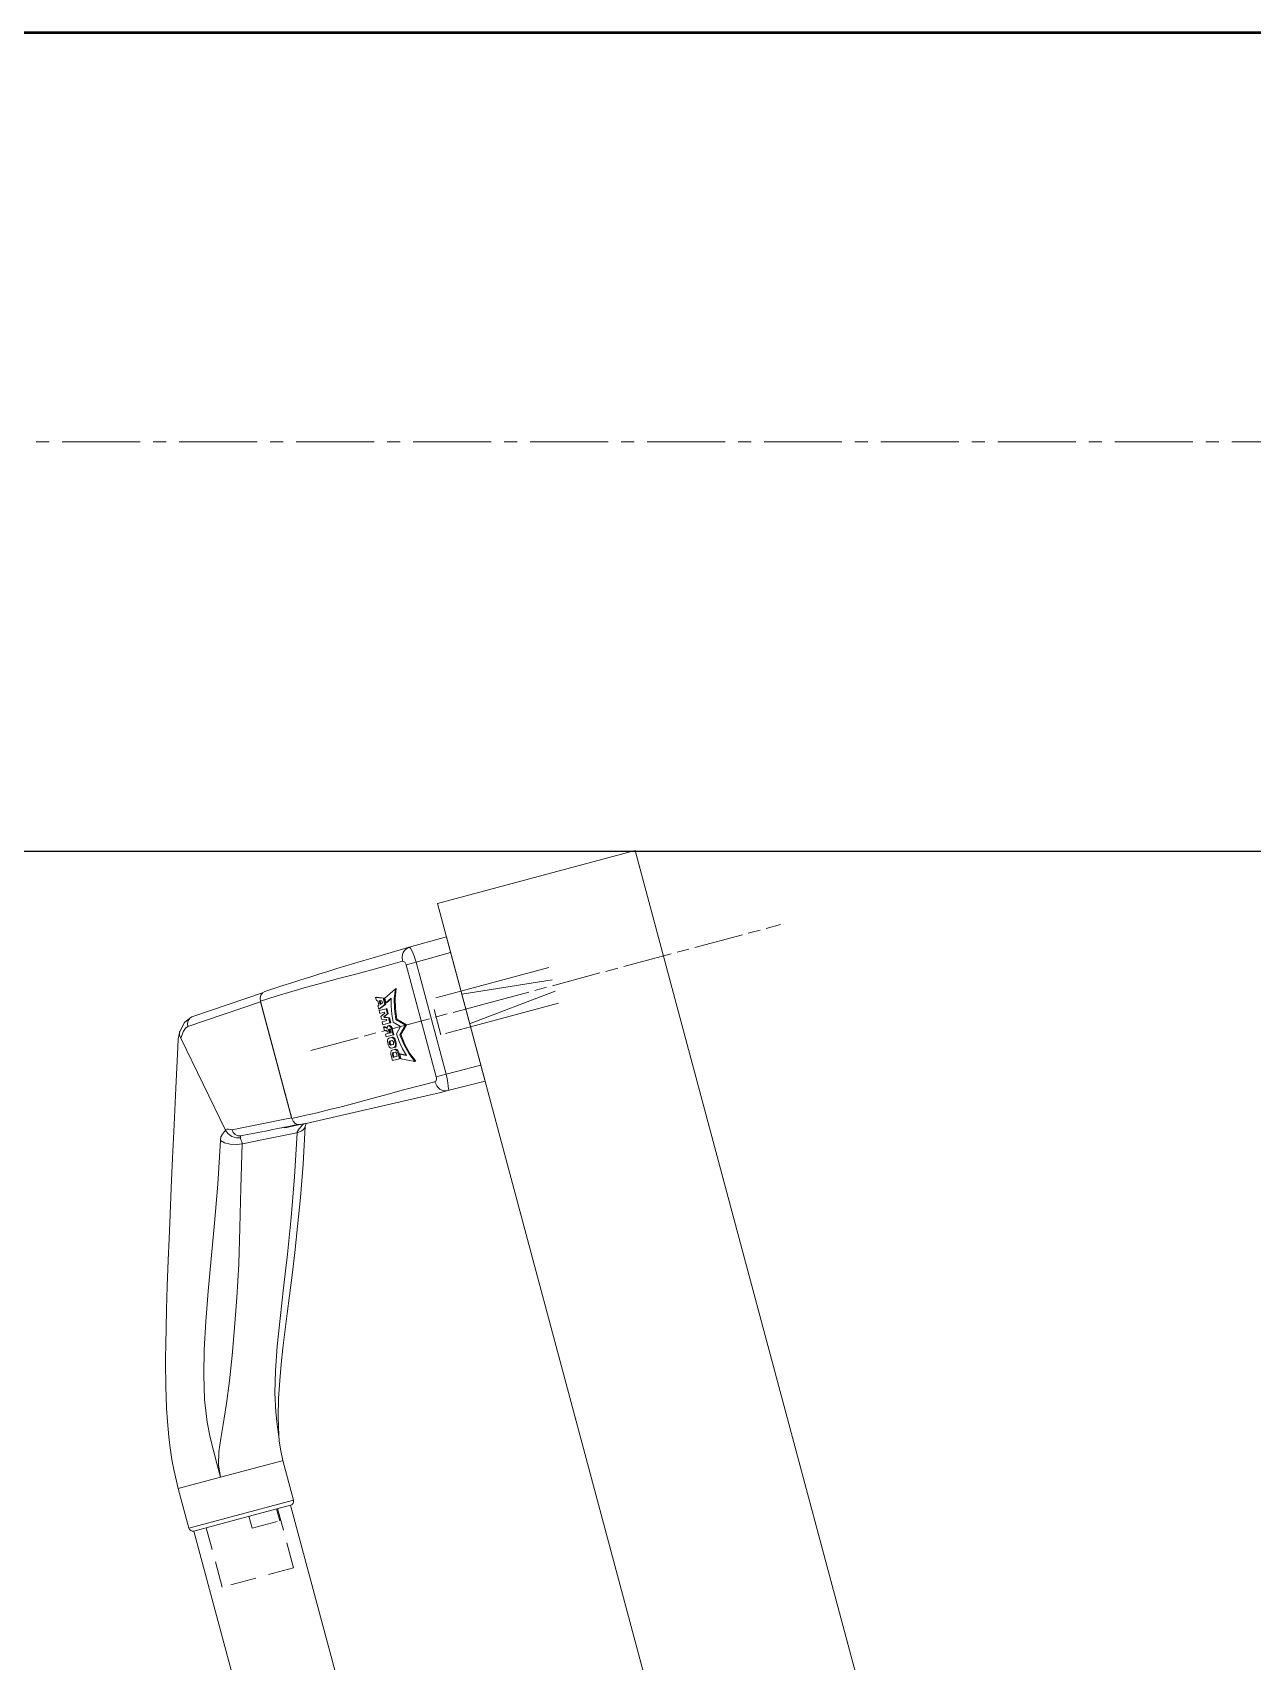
# Model space of a CAD drawing. Header units: millimetres. Extents: x -7155 to 483283, y -227682 to 148426.
# Drawn here: x 43002.8 to 43300.7, y 100202.1 to 100600 of the extents above; entities that cross this region are included whole.
import ezdxf

# ---------------------------------------------------------------- set-up
doc = ezdxf.new("R2010")
doc.units = ezdxf.units.MM
for name, pattern in [('CENTER2', [28.575, 19.05, -3.175, 3.175, -3.175]), ('CENTERLINE', [30, 12, -1.5, 3, -1.5, 12]), ('HIDDEN', [9.525, 6.35, -3.175])]:
    doc.linetypes.add(name, pattern=pattern)
doc.layers.add('A-Wall-Open', color=8, linetype='Continuous', lineweight=0)
doc.layers.add('АР_Двери_внутренние_антипаника', color=7, linetype='Continuous', lineweight=0)
for name, color, linetype, lineweight, true_color in [('АР_Оси_РД_100', 7, 'Continuous', 0, 0x525252), ('РД_Витраж_вн', 7, 'Continuous', 25, 0x148aff), ('РД_Оси_100', 7, 'Continuous', 0, 0x525252), ('РД_проем_инж перемыч_фахверк', 7, 'Continuous', 18, 0xff1f1f)]:
    doc.layers.add(name, color=color, linetype=linetype, lineweight=lineweight, true_color=true_color)
doc.layers.add('КР_Балки-0.5', color=60, linetype='Continuous', lineweight=50, plot=False)
doc.layers.add('РД_Проем', color=230, linetype='Continuous', lineweight=0, plot=False)

# ---------------------------------------------------------------- blocks, each defined once
blk = doc.blocks.new('СОШ_2200_АР_ОСИ_М100_28.05.24')
at = {"layer": 'АР_Оси_РД_100', "linetype": 'CENTER2'}
blk.add_lwpolyline([(119910, 100350), (119410, 100500), (-5454.958, 100500), (-5954.958, 100350)], dxfattribs=at)

msp = doc.modelspace()

# ---------------------------------------------------------------- linework, layer by layer
at = {"layer": 'A-Wall-Open', "color": 18, "linetype": 'Continuous', "lineweight": 0, "true_color": 0x000000}
for p, q in [((41500, 100600), (45100, 100600)), ((41500, 100400), (45100, 100400))]:
    msp.add_line(p, q, dxfattribs=at)
at = {"layer": 'АР_Двери_внутренние_антипаника', "color": 18, "ltscale": 2, "true_color": 0x000000}
for p, q in [((43101.64, 100387.28), (43149.94, 100400.23)), ((43149.94, 100400.23), (43447.64, 99289.19)), ((43399.35, 99276.24), (43101.64, 100387.28))]:
    msp.add_line(p, q, dxfattribs=at)
at = {"layer": 'АР_Двери_внутренние_антипаника', "color": 18, "linetype": 'Continuous', "true_color": 0x000000}
for p, q in [((43103.83, 100379.13), (43094.78, 100376.58)), ((43113.28, 100343.87), (43103.83, 100379.13)), ((43093.04, 100374.2), (43093.12, 100374.76)), ((43093.12, 100374.76), (43093.31, 100375.29)), ((43093.31, 100375.29), (43093.6, 100375.76)), ((43093.6, 100375.76), (43093.95, 100376.14)), ((43093.95, 100376.14), (43094.78, 100376.58)), ((43095.08, 100376.37), (43094.78, 100376.58)), ((43095.48, 100375.65), (43095.08, 100376.37)), ((43095.74, 100375.06), (43095.48, 100375.65)), ((43095.99, 100374.38), (43095.74, 100375.06)), ((43096.23, 100373.65), (43095.99, 100374.38)), ((43096.45, 100372.9), (43104.86, 100375.26)), ((43082.02, 100370.1), (43085.65, 100371.07)), ((43085.65, 100371.07), (43089.69, 100372.16)), ((43089.69, 100372.16), (43093.15, 100373.13)), ((43093.15, 100373.13), (43093.04, 100374.2)), ((43093.15, 100373.13), (43093.4, 100373.11)), ((43093.4, 100373.11), (43093.65, 100372.93)), ((43093.65, 100372.93), (43093.87, 100372.64)), ((43093.87, 100372.64), (43093.95, 100372.45)), ((43093.95, 100372.45), (43094.02, 100372.25)), ((43096.45, 100372.9), (43094.02, 100372.25)), ((43094.02, 100372.25), (43101.34, 100344.92)), ((43096.45, 100372.9), (43096.23, 100373.65)), ((43103.78, 100345.57), (43096.45, 100372.9)), ((43107.39, 100365.84), (43128.88, 100371.6)), ((43066.1, 100365.78), (43069.7, 100366.8)), ((43069.7, 100366.8), (43073.68, 100367.89)), ((43073.68, 100367.89), (43077.48, 100368.9)), ((43077.48, 100368.9), (43082.02, 100370.1)), ((43088.77, 100364.12), (43091.37, 100366.4)), ((43091.37, 100366.4), (43091.11, 100364.04)), ((43091.59, 100366.46), (43091.34, 100364.1)), ((43091.59, 100366.46), (43091.37, 100366.4)), ((43129.68, 100368.64), (43107.59, 100365.1)), ((43040.67, 100357.21), (43058.44, 100363.26)), ((43050.5, 100362.6), (43041.68, 100359.55)), ((43058.89, 100365.41), (43050.5, 100362.6)), ((43057.12, 100364.83), (43057.43, 100364.93)), ((43058.5, 100364.88), (43058.32, 100364.17)), ((43058.32, 100364.17), (43058.4, 100363.42)), ((43058.4, 100363.42), (43062.28, 100364.64)), ((43066.08, 100334.76), (43058.4, 100363.42)), ((43066.04, 100334.91), (43058.44, 100363.26)), ((43058.91, 100365.44), (43058.5, 100364.88)), ((43059.48, 100365.78), (43058.91, 100365.44)), ((43062.28, 100364.64), (43066.1, 100365.78)), ((43086.76, 100364.39), (43086.53, 100364.33)), ((43086.75, 100363.54), (43086.53, 100364.33)), ((43086.53, 100364.33), (43088.4, 100364.1)), ((43087.07, 100363.52), (43086.75, 100363.54)), ((43086.76, 100364.39), (43088.63, 100364.16)), ((43087.36, 100362.45), (43087.07, 100363.52)), ((43087.08, 100362.28), (43087.36, 100362.45)), ((43088.8, 100362.62), (43087.3, 100361.48)), ((43087.39, 100363.51), (43088.09, 100363.48)), ((43087.63, 100362.62), (43087.39, 100363.51)), ((43089.02, 100362.68), (43087.52, 100361.54)), ((43087.83, 100362.75), (43087.63, 100363.5)), ((43088.22, 100363), (43087.63, 100362.62)), ((43088.09, 100363.48), (43088.22, 100363)), ((43088.63, 100364.16), (43088.4, 100364.1)), ((43088.4, 100364.1), (43088.8, 100362.62)), ((43088.63, 100364.16), (43089.02, 100362.68)), ((43089.07, 100363.01), (43088.77, 100364.12)), ((43089.02, 100362.68), (43088.8, 100362.62)), ((43090.32, 100364.12), (43089.07, 100363.01)), ((43089.29, 100363.07), (43089.07, 100363.01)), ((43090.32, 100363.98), (43089.29, 100363.07)), ((43090.35, 100362.21), (43090.32, 100364.12)), ((43091.11, 100364.04), (43091.15, 100361.53)), ((43091.34, 100364.1), (43091.38, 100361.59)), ((43109.52, 100357.9), (43130.41, 100365.88)), ((43109.72, 100357.15), (43131.21, 100362.91)), ((43039.83, 100358.18), (43041.15, 100359.22)), ((43040.59, 100357.92), (43040.75, 100358.65)), ((43040.75, 100358.65), (43041.15, 100359.22)), ((43041.15, 100359.22), (43041.42, 100359.39)), ((43041.42, 100359.39), (43041.68, 100359.55)), ((43087.3, 100361.48), (43087.08, 100362.28)), ((43087.52, 100361.54), (43087.3, 100361.48)), ((43087.41, 100361.08), (43089.09, 100361.53)), ((43087.59, 100360.37), (43087.41, 100361.08)), ((43088.75, 100360.68), (43087.59, 100360.37)), ((43087.79, 100359.66), (43088.81, 100360.44)), ((43087.95, 100359.04), (43087.79, 100359.66)), ((43089.23, 100358.88), (43087.95, 100359.04)), ((43088.14, 100358.33), (43089.29, 100358.64)), ((43089.42, 100360.31), (43088.57, 100359.68)), ((43088.8, 100359.74), (43088.57, 100359.68)), ((43088.57, 100359.68), (43088.64, 100359.42)), ((43088.87, 100359.48), (43088.64, 100359.42)), ((43088.64, 100359.42), (43089.69, 100359.29)), ((43088.81, 100360.44), (43088.75, 100360.68)), ((43089.64, 100360.37), (43088.8, 100359.74)), ((43088.8, 100359.74), (43088.87, 100359.48)), ((43088.87, 100359.48), (43089.91, 100359.35)), ((43089.32, 100361.59), (43089.09, 100361.53)), ((43089.09, 100361.53), (43089.42, 100360.31)), ((43089.29, 100358.64), (43089.23, 100358.88)), ((43089.32, 100361.59), (43089.64, 100360.37)), ((43089.64, 100360.37), (43089.42, 100360.31)), ((43089.91, 100359.35), (43089.69, 100359.29)), ((43089.69, 100359.29), (43090.02, 100358.07)), ((43089.91, 100359.35), (43090.24, 100358.13)), ((43090.53, 100360.24), (43090.35, 100362.21)), ((43090.87, 100358.27), (43090.53, 100360.24)), ((43091.15, 100361.53), (43091.49, 100358.94)), ((43091.38, 100361.59), (43091.72, 100359)), ((43091.72, 100359), (43091.49, 100358.94)), ((43091.49, 100358.94), (43093.87, 100357.56)), ((43091.72, 100359), (43094.09, 100357.62)), ((43038.3, 100354.17), (43038.69, 100355.99)), ((43038.62, 100355.11), (43038.66, 100355.9)), ((43038.95, 100354.35), (43038.62, 100355.11)), ((43038.66, 100355.9), (43038.71, 100355.98)), ((43038.69, 100355.99), (43039.83, 100358.18)), ((43038.95, 100354.35), (43039.63, 100356.06)), ((43039.63, 100356.06), (43040.12, 100356.82)), ((43040.12, 100356.82), (43040.67, 100357.21)), ((43040.67, 100357.21), (43040.59, 100357.92)), ((43088.33, 100357.62), (43088.14, 100358.33)), ((43090.02, 100358.07), (43088.33, 100357.62)), ((43088.69, 100357.18), (43088.47, 100357.12)), ((43088.7, 100356.26), (43088.47, 100357.12)), ((43088.47, 100357.12), (43089.36, 100356.73)), ((43088.69, 100357.18), (43089.37, 100356.88)), ((43089.52, 100355.96), (43088.7, 100356.26)), ((43088.95, 100355.33), (43089.64, 100355.51)), ((43089.11, 100354.7), (43088.95, 100355.33)), ((43090.8, 100355.15), (43089.11, 100354.7)), ((43089.36, 100356.73), (43089.37, 100356.88)), ((43089.37, 100356.88), (43089.39, 100357.02)), ((43089.39, 100357.02), (43089.43, 100357.13)), ((43089.43, 100357.13), (43089.49, 100357.23)), ((43089.49, 100357.23), (43089.56, 100357.31)), ((43089.64, 100355.51), (43089.52, 100355.96)), ((43089.56, 100357.31), (43089.64, 100357.36)), ((43089.64, 100357.36), (43089.74, 100357.38)), ((43089.72, 100356.38), (43089.73, 100356.43)), ((43089.72, 100356.33), (43089.72, 100356.38)), ((43089.73, 100356.27), (43089.72, 100356.33)), ((43089.73, 100356.43), (43089.75, 100356.48)), ((43089.74, 100356.21), (43089.73, 100356.27)), ((43089.74, 100357.38), (43089.83, 100357.37)), ((43089.96, 100356.27), (43089.74, 100356.21)), ((43089.91, 100355.58), (43089.74, 100356.21)), ((43089.75, 100356.48), (43089.77, 100356.51)), ((43089.77, 100356.51), (43089.8, 100356.53)), ((43089.78, 100354.35), (43090.4, 100354.51)), ((43089.8, 100356.53), (43089.83, 100356.55)), ((43089.83, 100357.37), (43089.93, 100357.33)), ((43089.91, 100356.57), (43089.83, 100356.55)), ((43089.83, 100356.55), (43089.91, 100356.57)), ((43089.9, 100357.43), (43089.96, 100357.43)), ((43089.91, 100356.57), (43089.94, 100356.57)), ((43090.32, 100355.7), (43089.91, 100355.58)), ((43089.93, 100357.33), (43090.03, 100357.27)), ((43089.94, 100356.57), (43089.97, 100356.57)), ((43089.94, 100356.39), (43089.95, 100356.44)), ((43089.95, 100356.33), (43089.94, 100356.39)), ((43089.95, 100356.49), (43089.97, 100356.53)), ((43089.95, 100356.44), (43089.95, 100356.49)), ((43089.96, 100356.27), (43089.95, 100356.33)), ((43089.96, 100357.43), (43090.06, 100357.43)), ((43090.13, 100355.64), (43089.96, 100356.27)), ((43089.97, 100356.57), (43090, 100356.55)), ((43089.97, 100356.53), (43089.99, 100356.56)), ((43090, 100356.55), (43090.03, 100356.53)), ((43090.24, 100358.13), (43090.02, 100358.07)), ((43090.03, 100357.27), (43090.12, 100357.18)), ((43090.03, 100356.53), (43090.06, 100356.5)), ((43090.06, 100357.43), (43090.15, 100357.39)), ((43090.06, 100356.5), (43090.09, 100356.46)), ((43090.09, 100356.46), (43090.12, 100356.42)), ((43090.12, 100357.18), (43090.21, 100357.07)), ((43090.12, 100356.42), (43090.14, 100356.37)), ((43090.14, 100356.37), (43090.15, 100356.32)), ((43090.15, 100357.39), (43090.25, 100357.33)), ((43090.15, 100356.32), (43090.32, 100355.7)), ((43090.21, 100357.07), (43090.29, 100356.94)), ((43090.25, 100357.33), (43090.35, 100357.24)), ((43090.29, 100356.94), (43090.35, 100356.79)), ((43090.35, 100357.24), (43090.43, 100357.13)), ((43090.35, 100356.79), (43090.4, 100356.64)), ((43090.63, 100356.7), (43090.4, 100356.64)), ((43090.4, 100356.64), (43090.8, 100355.15)), ((43090.62, 100354.57), (43090.4, 100354.51)), ((43090.4, 100354.51), (43090.5, 100354.52)), ((43090.43, 100357.13), (43090.51, 100357)), ((43090.5, 100354.52), (43090.6, 100354.5)), ((43090.51, 100357), (43090.58, 100356.85)), ((43090.58, 100356.85), (43090.63, 100356.7)), ((43090.6, 100354.5), (43090.7, 100354.46)), ((43090.62, 100354.57), (43090.72, 100354.58)), ((43090.63, 100356.7), (43091.02, 100355.21)), ((43090.7, 100354.46), (43090.8, 100354.39)), ((43090.72, 100354.58), (43090.82, 100354.56)), ((43091.02, 100355.21), (43090.8, 100355.15)), ((43090.8, 100354.39), (43090.9, 100354.29)), ((43090.82, 100354.56), (43090.92, 100354.52)), ((43092.66, 100357.24), (43090.87, 100358.27)), ((43090.92, 100354.52), (43091.02, 100354.45)), ((43091.02, 100354.45), (43091.12, 100354.35)), ((43091.63, 100355.46), (43092.66, 100357.24)), ((43092.32, 100353.57), (43091.63, 100355.46)), ((43093.87, 100357.56), (43092.5, 100355.18)), ((43092.72, 100355.24), (43092.5, 100355.18)), ((43092.5, 100355.18), (43093.5, 100352.77)), ((43094.09, 100357.62), (43092.72, 100355.24)), ((43092.72, 100355.24), (43093.72, 100352.83)), ((43094.09, 100357.62), (43093.87, 100357.56)), ((43037.74, 100342.17), (43038.2, 100352.16)), ((43038.2, 100352.16), (43038.3, 100354.17)), ((43049.85, 100331.87), (43038.95, 100354.35)), ((43089.44, 100353.64), (43089.45, 100353.81)), ((43089.46, 100353.46), (43089.44, 100353.64)), ((43089.45, 100353.81), (43089.48, 100353.97)), ((43089.5, 100353.27), (43089.46, 100353.46)), ((43089.48, 100353.97), (43089.53, 100354.11)), ((43089.65, 100352.71), (43089.5, 100353.27)), ((43089.53, 100354.11), (43089.6, 100354.22)), ((43089.6, 100354.22), (43089.68, 100354.3)), ((43089.7, 100352.55), (43089.65, 100352.71)), ((43089.68, 100354.3), (43089.78, 100354.35)), ((43089.77, 100352.4), (43089.7, 100352.55)), ((43089.84, 100352.26), (43089.77, 100352.4)), ((43089.93, 100352.14), (43089.84, 100352.26)), ((43089.87, 100353.37), (43089.88, 100353.44)), ((43089.87, 100353.31), (43089.87, 100353.37)), ((43089.88, 100353.24), (43089.87, 100353.31)), ((43089.88, 100353.44), (43089.9, 100353.49)), ((43089.9, 100353.17), (43089.88, 100353.24)), ((43089.9, 100353.49), (43089.92, 100353.54)), ((43090.12, 100353.23), (43089.9, 100353.17)), ((43089.94, 100352.99), (43089.9, 100353.17)), ((43089.92, 100353.54), (43089.94, 100353.58)), ((43090.03, 100352.05), (43089.93, 100352.14)), ((43089.94, 100353.58), (43089.98, 100353.6)), ((43090.17, 100353.05), (43089.94, 100352.99)), ((43089.97, 100352.92), (43089.94, 100352.99)), ((43090, 100352.85), (43089.97, 100352.92)), ((43089.98, 100353.6), (43090.01, 100353.62)), ((43090.04, 100352.79), (43090, 100352.85)), ((43090.01, 100353.62), (43090.56, 100353.77)), ((43090.24, 100353.68), (43090.01, 100353.62)), ((43090.13, 100351.97), (43090.03, 100352.05)), ((43090.08, 100352.74), (43090.04, 100352.79)), ((43090.13, 100352.7), (43090.08, 100352.74)), ((43090.1, 100353.5), (43090.12, 100353.55)), ((43090.1, 100353.43), (43090.1, 100353.5)), ((43090.1, 100353.37), (43090.1, 100353.43)), ((43090.1, 100353.3), (43090.1, 100353.37)), ((43090.12, 100353.23), (43090.1, 100353.3)), ((43090.12, 100353.55), (43090.14, 100353.6)), ((43090.17, 100353.05), (43090.12, 100353.23)), ((43090.18, 100352.67), (43090.13, 100352.7)), ((43090.23, 100351.93), (43090.13, 100351.97)), ((43090.14, 100353.6), (43090.17, 100353.64)), ((43090.17, 100353.64), (43090.2, 100353.66)), ((43090.19, 100352.98), (43090.17, 100353.05)), ((43090.22, 100352.66), (43090.18, 100352.67)), ((43090.22, 100352.91), (43090.19, 100352.98)), ((43090.2, 100353.66), (43090.24, 100353.68)), ((43090.26, 100352.85), (43090.22, 100352.91)), ((43090.27, 100352.67), (43090.22, 100352.66)), ((43090.22, 100350.72), (43090.23, 100350.89)), ((43090.24, 100350.54), (43090.22, 100350.72)), ((43090.34, 100351.91), (43090.23, 100351.93)), ((43090.23, 100350.89), (43090.26, 100351.05)), ((43090.28, 100350.35), (43090.24, 100350.54)), ((43090.31, 100352.8), (43090.26, 100352.85)), ((43090.26, 100351.05), (43090.31, 100351.19)), ((43090.82, 100352.81), (43090.27, 100352.67)), ((43090.35, 100352.76), (43090.31, 100352.8)), ((43090.31, 100351.19), (43090.38, 100351.3)), ((43090.43, 100351.92), (43090.34, 100351.91)), ((43090.4, 100352.73), (43090.35, 100352.76)), ((43090.38, 100351.3), (43090.47, 100351.38)), ((43090.45, 100352.72), (43090.4, 100352.73)), ((43091.05, 100352.09), (43090.43, 100351.92)), ((43090.49, 100352.73), (43090.45, 100352.72)), ((43090.47, 100351.38), (43090.57, 100351.42)), ((43090.56, 100353.77), (43090.61, 100353.77)), ((43090.57, 100351.42), (43091.18, 100351.59)), ((43090.61, 100353.77), (43090.65, 100353.76)), ((43090.63, 100350.55), (43090.64, 100350.61)), ((43090.63, 100350.49), (43090.63, 100350.55)), ((43090.64, 100350.42), (43090.63, 100350.49)), ((43090.64, 100350.61), (43090.65, 100350.67)), ((43090.65, 100350.35), (43090.64, 100350.42)), ((43090.65, 100353.76), (43090.7, 100353.73)), ((43090.65, 100350.67), (43090.67, 100350.72)), ((43090.87, 100350.41), (43090.65, 100350.35)), ((43090.67, 100350.72), (43090.7, 100350.75)), ((43090.7, 100353.73), (43090.75, 100353.7)), ((43090.7, 100350.75), (43090.73, 100350.78)), ((43090.73, 100350.78), (43090.77, 100350.8)), ((43090.75, 100353.7), (43090.79, 100353.64)), ((43090.77, 100350.8), (43091.32, 100350.94)), ((43090.99, 100350.86), (43090.77, 100350.8)), ((43090.79, 100353.64), (43090.83, 100353.58)), ((43090.85, 100352.83), (43090.82, 100352.81)), ((43090.83, 100353.58), (43090.86, 100353.51)), ((43090.89, 100352.86), (43090.85, 100352.83)), ((43090.85, 100350.61), (43090.86, 100350.67)), ((43090.85, 100350.55), (43090.85, 100350.61)), ((43090.86, 100350.48), (43090.85, 100350.55)), ((43090.86, 100353.51), (43090.89, 100353.44)), ((43090.86, 100350.67), (43090.88, 100350.73)), ((43090.87, 100350.41), (43090.86, 100350.48)), ((43091.06, 100349.73), (43090.87, 100350.41)), ((43090.88, 100350.73), (43090.9, 100350.78)), ((43090.89, 100353.44), (43090.94, 100353.26)), ((43090.91, 100352.89), (43090.89, 100352.86)), ((43090.9, 100354.29), (43090.99, 100354.17)), ((43090.9, 100350.78), (43090.92, 100350.81)), ((43090.94, 100352.94), (43090.91, 100352.89)), ((43090.92, 100350.81), (43090.96, 100350.84)), ((43090.94, 100353.26), (43090.95, 100353.19)), ((43090.95, 100353), (43090.94, 100352.94)), ((43090.95, 100353.19), (43090.96, 100353.12)), ((43090.96, 100353.06), (43090.95, 100353)), ((43090.96, 100353.12), (43090.96, 100353.06)), ((43090.96, 100350.84), (43090.99, 100350.86)), ((43090.99, 100354.17), (43091.07, 100354.04)), ((43091.27, 100352.15), (43091.05, 100352.09)), ((43091.15, 100352.13), (43091.05, 100352.09)), ((43091.07, 100354.04), (43091.13, 100353.89)), ((43091.12, 100354.35), (43091.21, 100354.23)), ((43091.13, 100353.89), (43091.18, 100353.73)), ((43091.23, 100352.21), (43091.15, 100352.13)), ((43091.41, 100353.79), (43091.18, 100353.73)), ((43091.18, 100353.73), (43091.34, 100353.16)), ((43091.4, 100351.65), (43091.18, 100351.59)), ((43091.18, 100351.59), (43091.28, 100351.6)), ((43091.21, 100354.23), (43091.29, 100354.09)), ((43091.3, 100352.32), (43091.23, 100352.21)), ((43091.37, 100352.19), (43091.27, 100352.15)), ((43091.28, 100351.6), (43091.38, 100351.58)), ((43091.29, 100354.09), (43091.35, 100353.95)), ((43091.35, 100352.46), (43091.3, 100352.32)), ((43091.32, 100350.94), (43091.36, 100350.95)), ((43091.56, 100353.22), (43091.34, 100353.16)), ((43091.34, 100353.16), (43091.37, 100352.97)), ((43091.35, 100353.95), (43091.41, 100353.79)), ((43091.38, 100352.62), (43091.35, 100352.46)), ((43091.36, 100350.95), (43091.41, 100350.94)), ((43091.37, 100352.97), (43091.39, 100352.79)), ((43091.46, 100352.27), (43091.37, 100352.19)), ((43091.39, 100352.79), (43091.38, 100352.62)), ((43091.38, 100351.58), (43091.48, 100351.54)), ((43091.4, 100351.65), (43091.5, 100351.66)), ((43091.41, 100353.79), (43091.56, 100353.22)), ((43091.41, 100350.94), (43091.46, 100350.91)), ((43091.53, 100352.38), (43091.46, 100352.27)), ((43091.46, 100350.91), (43091.51, 100350.87)), ((43091.48, 100351.54), (43091.58, 100351.46)), ((43091.5, 100351.66), (43091.6, 100351.64)), ((43091.51, 100350.87), (43091.55, 100350.82)), ((43091.58, 100352.52), (43091.53, 100352.38)), ((43091.55, 100350.82), (43091.59, 100350.76)), ((43091.56, 100353.22), (43091.6, 100353.03)), ((43091.61, 100352.68), (43091.58, 100352.52)), ((43091.58, 100351.46), (43091.68, 100351.37)), ((43091.59, 100350.76), (43091.62, 100350.69)), ((43091.6, 100353.03), (43091.61, 100352.85)), ((43091.6, 100351.64), (43091.71, 100351.6)), ((43091.61, 100352.85), (43091.61, 100352.68)), ((43091.62, 100350.69), (43091.64, 100350.62)), ((43091.64, 100350.62), (43091.83, 100349.94)), ((43091.68, 100351.37), (43091.77, 100351.25)), ((43091.71, 100351.6), (43091.81, 100351.52)), ((43091.77, 100351.25), (43091.85, 100351.11)), ((43091.81, 100351.52), (43091.9, 100351.43)), ((43091.85, 100351.11), (43091.91, 100350.96)), ((43091.9, 100351.43), (43091.99, 100351.31)), ((43091.91, 100350.96), (43091.97, 100350.81)), ((43092.19, 100350.86), (43091.97, 100350.81)), ((43091.97, 100350.81), (43092.36, 100349.32)), ((43091.99, 100351.31), (43092.07, 100351.17)), ((43092.07, 100351.17), (43092.14, 100351.02)), ((43092.14, 100351.02), (43092.19, 100350.86)), ((43092.19, 100350.86), (43092.59, 100349.38)), ((43093.14, 100351.78), (43092.32, 100353.57)), ((43092.66, 100350.5), (43092.44, 100350.44)), ((43092.44, 100350.44), (43094.07, 100350.11)), ((43092.73, 100349.34), (43092.44, 100350.44)), ((43092.66, 100350.5), (43094, 100350.23)), ((43094.07, 100350.11), (43093.14, 100351.78)), ((43093.5, 100352.77), (43094.72, 100350.57)), ((43093.72, 100352.83), (43094.94, 100350.63)), ((43094.72, 100350.57), (43096.12, 100348.66)), ((43094.94, 100350.63), (43096.34, 100348.72)), ((43090.68, 100348.87), (43090.28, 100350.35)), ((43090.83, 100349.67), (43090.65, 100350.35)), ((43092.36, 100349.32), (43090.68, 100348.87)), ((43091.83, 100349.94), (43090.83, 100349.67)), ((43092.59, 100349.38), (43092.36, 100349.32)), ((43096.12, 100348.66), (43092.73, 100349.34)), ((43096.34, 100348.72), (43096.12, 100348.66)), ((43112.24, 100347.73), (43103.78, 100345.57)), ((43097.48, 100342.81), (43093.35, 100341.72)), ((43101.03, 100343.72), (43097.48, 100342.81)), ((43101.24, 100343.87), (43101.03, 100343.72)), ((43101.47, 100342.74), (43101.03, 100343.72)), ((43101.37, 100344.14), (43101.24, 100343.87)), ((43103.78, 100345.57), (43101.34, 100344.92)), ((43101.34, 100344.92), (43101.39, 100344.71)), ((43101.4, 100344.32), (43101.37, 100344.14)), ((43101.39, 100344.71), (43101.4, 100344.51)), ((43101.4, 100344.51), (43101.4, 100344.32)), ((43101.82, 100342.3), (43101.47, 100342.74)), ((43103.96, 100344.81), (43103.78, 100345.57)), ((43104.11, 100344.06), (43103.96, 100344.81)), ((43104.23, 100343.35), (43104.11, 100344.06)), ((43104.17, 100341.55), (43113.28, 100343.87)), ((43104.31, 100342.71), (43104.23, 100343.35)), ((43104.32, 100341.88), (43104.31, 100342.71)), ((43037.33, 100333.16), (43037.74, 100342.17)), ((43069.6, 100333.55), (43099.98, 100340.51)), ((43085.08, 100339.47), (43081.25, 100338.44)), ((43089.64, 100340.71), (43085.08, 100339.47)), ((43093.35, 100341.72), (43089.64, 100340.71)), ((43099.98, 100340.51), (43102.15, 100341.04)), ((43102.25, 100341.93), (43101.82, 100342.3)), ((43102.15, 100341.04), (43104.17, 100341.55)), ((43102.73, 100341.67), (43102.25, 100341.93)), ((43103.23, 100341.52), (43102.73, 100341.67)), ((43104.17, 100341.55), (43103.23, 100341.52)), ((43104.17, 100341.55), (43104.32, 100341.88)), ((43066.04, 100334.91), (43062.76, 100334.23)), ((43066.15, 100334.58), (43066.04, 100334.91)), ((43069.21, 100335.44), (43066.08, 100334.76)), ((43066.08, 100334.76), (43066.39, 100334.07)), ((43066.17, 100334.55), (43066.15, 100334.58)), ((43072.25, 100336.15), (43069.21, 100335.44)), ((43075.28, 100336.9), (43072.25, 100336.15)), ((43078.1, 100337.62), (43075.28, 100336.9)), ((43081.25, 100338.44), (43078.1, 100337.62)), ((43036.96, 100325.06), (43037.33, 100333.16)), ((43049.11, 100330.89), (43048.78, 100330.23)), ((43049.85, 100331.87), (43049.11, 100330.89)), ((43049.99, 100332.03), (43049.85, 100331.87)), ((43049.85, 100331.87), (43050.49, 100331.04)), ((43050.17, 100332.13), (43049.99, 100332.03)), ((43050.65, 100332.15), (43050.17, 100332.13)), ((43050.49, 100331.04), (43051.45, 100330.36)), ((43051.09, 100332.03), (43050.65, 100332.15)), ((43051.1, 100332.03), (43051.09, 100332.03)), ((43051.09, 100332.03), (43051.09, 100332.03)), ((43051.09, 100332.03), (43051.09, 100332.03)), ((43051.09, 100332.03), (43051.09, 100332.03)), ((43051.09, 100332.03), (43051.09, 100332.03)), ((43051.09, 100332.03), (43051.09, 100332.03)), ((43051.09, 100332.03), (43051.09, 100332.03)), ((43051.09, 100332.03), (43051.09, 100332.03)), ((43051.09, 100332.03), (43051.09, 100332.03)), ((43051.09, 100332.03), (43051.09, 100332.03)), ((43051.11, 100332.03), (43051.1, 100332.03)), ((43051.12, 100332.03), (43051.11, 100332.03)), ((43051.15, 100332.02), (43051.12, 100332.03)), ((43051.21, 100332.01), (43051.15, 100332.02)), ((43051.31, 100331.99), (43051.21, 100332.01)), ((43051.48, 100332), (43051.31, 100331.99)), ((43054.3, 100332.55), (43051.48, 100332)), ((43051.48, 100332), (43051.76, 100331.34)), ((43051.76, 100331.34), (43052.26, 100330.79)), ((43052.26, 100330.79), (43052.9, 100330.5)), ((43052.9, 100330.5), (43053.53, 100330.48)), ((43057.12, 100333.1), (43054.3, 100332.55)), ((43059.94, 100333.66), (43057.12, 100333.1)), ((43059.57, 100329.67), (43066.93, 100331.17)), ((43062.76, 100334.23), (43059.94, 100333.66)), ((43064.1, 100332.58), (43063.57, 100332.47)), ((43063.57, 100332.47), (43063.61, 100332.47)), ((43064.27, 100332.61), (43064.1, 100332.58)), ((43064.32, 100332.44), (43064.27, 100332.61)), ((43064.87, 100332.56), (43064.35, 100332.45)), ((43064.35, 100332.45), (43064.39, 100332.46)), ((43065.88, 100332.77), (43064.87, 100332.56)), ((43067.37, 100333.08), (43065.88, 100332.77)), ((43066.39, 100334.07), (43066.9, 100333.55)), ((43067.36, 100331.26), (43066.75, 100320.45)), ((43066.9, 100333.55), (43067.53, 100333.26)), ((43066.93, 100331.17), (43067.36, 100331.26)), ((43067.37, 100333.08), (43067.33, 100333.24)), ((43068.51, 100331.7), (43067.36, 100331.26)), ((43067.41, 100331.5), (43067.36, 100331.26)), ((43069.33, 100333.49), (43067.37, 100333.08)), ((43067.86, 100332.24), (43067.41, 100331.5)), ((43067.53, 100333.26), (43068.19, 100333.25)), ((43068.26, 100332.68), (43067.86, 100332.24)), ((43068.19, 100333.25), (43069.57, 100333.55)), ((43068.42, 100332.88), (43068.26, 100332.68)), ((43068.54, 100333.04), (43068.42, 100332.88)), ((43068.94, 100332.01), (43068.51, 100331.7)), ((43068.66, 100333.17), (43068.54, 100333.04)), ((43069.21, 100333.47), (43068.66, 100333.17)), ((43069.32, 100332.77), (43068.82, 100323.58)), ((43069.22, 100332.38), (43068.94, 100332.01)), ((43069.32, 100332.77), (43069.22, 100332.38)), ((43069.6, 100333.55), (43069.32, 100332.77)), ((43048.62, 100329.34), (43048.02, 100318.71)), ((43048.78, 100330.23), (43048.62, 100329.34)), ((43048.62, 100329.34), (43049.62, 100328.81)), ((43049.62, 100328.81), (43051.04, 100328.46)), ((43051.04, 100328.46), (43052.61, 100328.38)), ((43051.45, 100330.36), (43052.55, 100330.01)), ((43052.55, 100330.01), (43053.56, 100330.03)), ((43052.61, 100328.38), (43053.98, 100328.57)), ((43053.45, 100330.46), (43053.53, 100330.48)), ((43053.5, 100330.36), (43053.45, 100330.46)), ((43053.6, 100330.24), (43053.5, 100330.36)), ((43053.51, 100329.88), (43053.56, 100330.03)), ((43053.68, 100329.4), (43053.51, 100329.88)), ((43053.56, 100330.03), (43053.6, 100330.14)), ((43053.6, 100330.14), (43053.6, 100330.24)), ((43053.61, 100317.78), (43053.98, 100328.57)), ((43053.88, 100329.02), (43053.68, 100329.4)), ((43053.95, 100328.8), (43053.88, 100329.02)), ((43053.98, 100328.57), (43053.95, 100328.8)), ((43053.98, 100328.57), (43054.04, 100328.58)), ((43054.04, 100328.58), (43059.57, 100329.67)), ((43036.64, 100317.78), (43036.96, 100325.06)), ((43068.82, 100323.58), (43068.19, 100315.47)), ((43048.02, 100318.71), (43047.23, 100309.15)), ((43066.75, 100320.45), (43065.93, 100310.57)), ((43036.35, 100311.25), (43036.64, 100317.78)), ((43053.36, 100308.02), (43053.61, 100317.78)), ((43068.19, 100315.47), (43067.5, 100308.32)), ((43036.1, 100305.38), (43036.35, 100311.25)), ((43047.23, 100309.15), (43046.39, 100300.49)), ((43053.1, 100299.14), (43053.36, 100308.02)), ((43065.93, 100310.57), (43065, 100301.56)), ((43067.5, 100308.32), (43066.81, 100302.03)), ((43035.89, 100300.12), (43036.1, 100305.38)), ((43035.65, 100293.67), (43035.89, 100300.12)), ((43046.39, 100300.49), (43045.64, 100292.53)), ((43052.69, 100291.03), (43053.1, 100299.14)), ((43065, 100301.56), (43064.06, 100293.34)), ((43066.81, 100302.03), (43066.13, 100296.44)), ((43066.13, 100296.44), (43065.5, 100291.48)), ((43035.48, 100288.17), (43035.65, 100293.67)), ((43045.64, 100292.53), (43045.08, 100285.15)), ((43052.11, 100283.59), (43052.69, 100291.03)), ((43064.06, 100293.34), (43063.2, 100285.88)), ((43065.5, 100291.48), (43064.94, 100287.07)), ((43035.36, 100283.51), (43035.48, 100288.17)), ((43064.94, 100287.07), (43064.44, 100283.16)), ((43035.29, 100279.57), (43035.36, 100283.51)), ((43045.08, 100285.15), (43044.69, 100278.34)), ((43051.49, 100276.82), (43052.11, 100283.59)), ((43063.2, 100285.88), (43062.51, 100279.13)), ((43064.44, 100283.16), (43063.9, 100278.62)), ((43035.26, 100276.28), (43035.29, 100279.57)), ((43062.51, 100279.13), (43062.08, 100273.08)), ((43035.25, 100273.4), (43035.26, 100276.28)), ((43044.69, 100278.34), (43044.55, 100272)), ((43050.84, 100270.66), (43051.49, 100276.82)), ((43063.9, 100278.62), (43063.48, 100274.73)), ((43035.27, 100271.13), (43035.25, 100273.4)), ((43035.3, 100269.22), (43035.27, 100271.13)), ((43044.55, 100272), (43044.77, 100266.09)), ((43062.08, 100273.08), (43061.97, 100267.71)), ((43063.48, 100274.73), (43063.12, 100270.72)), ((43035.37, 100266.87), (43035.3, 100269.22)), ((43035.48, 100264.01), (43035.37, 100266.87)), ((43050.13, 100265.08), (43050.84, 100270.66)), ((43061.97, 100267.71), (43062.2, 100263.04)), ((43063.12, 100270.72), (43062.85, 100266.37)), ((43035.69, 100260.7), (43035.48, 100264.01)), ((43044.77, 100266.09), (43045.41, 100260.59)), ((43049.35, 100260.02), (43050.13, 100265.08)), ((43062.2, 100263.04), (43062.53, 100259.95)), ((43062.85, 100266.37), (43062.74, 100261.84)), ((43036.03, 100256.99), (43035.69, 100260.7)), ((43045.41, 100260.59), (43046.15, 100256.78)), ((43048.74, 100256.55), (43049.35, 100260.02)), ((43062.53, 100259.95), (43062.89, 100257.05)), ((43062.74, 100261.84), (43062.91, 100257.27)), ((43036.18, 100255.62), (43036.03, 100256.99)), ((43036.35, 100254.33), (43036.18, 100255.62)), ((43046.15, 100256.78), (43047, 100253.29)), ((43048.24, 100253.28), (43048.74, 100256.55)), ((43062.89, 100257.43), (43063.03, 100255.95)), ((43063.03, 100255.95), (43063.38, 100253.58)), ((43036.52, 100253.13), (43036.35, 100254.33)), ((43036.7, 100252.01), (43036.52, 100253.13)), ((43036.89, 100250.92), (43036.7, 100252.01)), ((43037.26, 100248.98), (43036.89, 100250.92)), ((43047, 100253.29), (43047.84, 100250.1)), ((43048.15, 100250.13), (43048.24, 100253.28)), ((43063.75, 100251.14), (43048.64, 100247.09)), ((43063.9, 100251.18), (43063.38, 100253.58)), ((43063.86, 100251.17), (43063.75, 100251.14)), ((43063.91, 100251.18), (43066.5, 100241.52)), ((43038.35, 100244.34), (43037.26, 100248.98)), ((43048.64, 100247.09), (43038.35, 100244.34)), ((43047.84, 100250.1), (43048.64, 100247.09)), ((43048.64, 100247.09), (43048.15, 100250.13)), ((43040.93, 100234.67), (43038.34, 100244.33)), ((43040.94, 100234.68), (43038.35, 100244.34)), ((43066.46, 100241.51), (43051.23, 100237.43)), ((43052.07, 100236.62), (43065.79, 100240.3)), ((43293.21, 99391.54), (43065.79, 100240.3)), ((43051.23, 100237.43), (43040.94, 100234.68)), ((43042.16, 100233.97), (43052.07, 100236.62)), ((43269.58, 99385.2), (43042.16, 100233.97))]:
    msp.add_line(p, q, dxfattribs=at)
at = {"layer": 'АР_Двери_внутренние_антипаника', "color": 18, "linetype": 'CENTERLINE', "true_color": 0x000000}
for p, q in [((43112.38, 100362.52), (43185.49, 100382.11)), ((43070.7, 100351.36), (43112.38, 100362.52))]:
    msp.add_line(p, q, dxfattribs=at)
at = {"layer": 'АР_Двери_внутренние_антипаника', "color": 18, "linetype": 'HIDDEN', "true_color": 0x000000}
for p, q in [((43107.39, 100365.84), (43100.14, 100363.9)), ((43102.47, 100355.21), (43100.14, 100363.9)), ((43109.72, 100357.15), (43102.47, 100355.21)), ((43063.14, 100236.48), (43062.36, 100239.38)), ((43066.49, 100224.96), (43062.6, 100239.45)), ((43056.37, 100234.67), (43055.59, 100237.57)), ((43056.37, 100234.67), (43063.14, 100236.48)), ((43049.07, 100220.29), (43045.19, 100234.78)), ((43066.49, 100224.96), (43049.07, 100220.29))]:
    msp.add_line(p, q, dxfattribs=at)
at = {"layer": 'АР_Двери_внутренние_антипаника', "color": 18, "linetype": 'Continuous', "true_color": 0x000000}
for centre, radius, start, end in [((43369.79, 99415.14), 1000, 105.9623, 108.07812), ((42864.8, 101312.51), 1000, 280.87841, 281.69175), ((43065.53, 100241.27), 1, 285, 15), ((43041.9, 100234.93), 1, 195, 285)]:
    msp.add_arc(centre, radius, start, end, dxfattribs=at)
msp.add_point((43062.24, 100349.09), dxfattribs=at)
at = {"layer": 'КР_Балки-0.5', "color": 18, "ltscale": 200, "true_color": 0x000000}
msp.add_line((28600, 100600), (105200, 100600), dxfattribs=at)
msp.add_line((28600, 100600), (105200, 100600), dxfattribs=at)
at = {"layer": 'РД_Витраж_вн', "color": 18, "linetype": 'Continuous', "lineweight": 25, "true_color": 0x000000}
for p, q in [((41500, 100600), (45100, 100600)), ((41500, 100400), (45100, 100400))]:
    msp.add_line(p, q, dxfattribs=at)
at = {"layer": 'РД_Проем', "color": 18, "linetype": 'Continuous', "lineweight": 0, "true_color": 0x000000}
for p, q in [((41500, 100600), (45100, 100600)), ((41500, 100400), (45100, 100400))]:
    msp.add_line(p, q, dxfattribs=at)
at = {"layer": 'РД_проем_инж перемыч_фахверк', "color": 18, "linetype": 'Continuous', "lineweight": 18, "true_color": 0x000000}
for p, q in [((41500, 100600), (45100, 100600)), ((41500, 100400), (45100, 100400))]:
    msp.add_line(p, q, dxfattribs=at)

# ---------------------------------------------------------------- block references
at = {"layer": 'РД_Оси_100'}
msp.add_blockref('СОШ_2200_АР_ОСИ_М100_28.05.24', (0, 0), dxfattribs=at)

doc.saveas('drawing.dxf')
